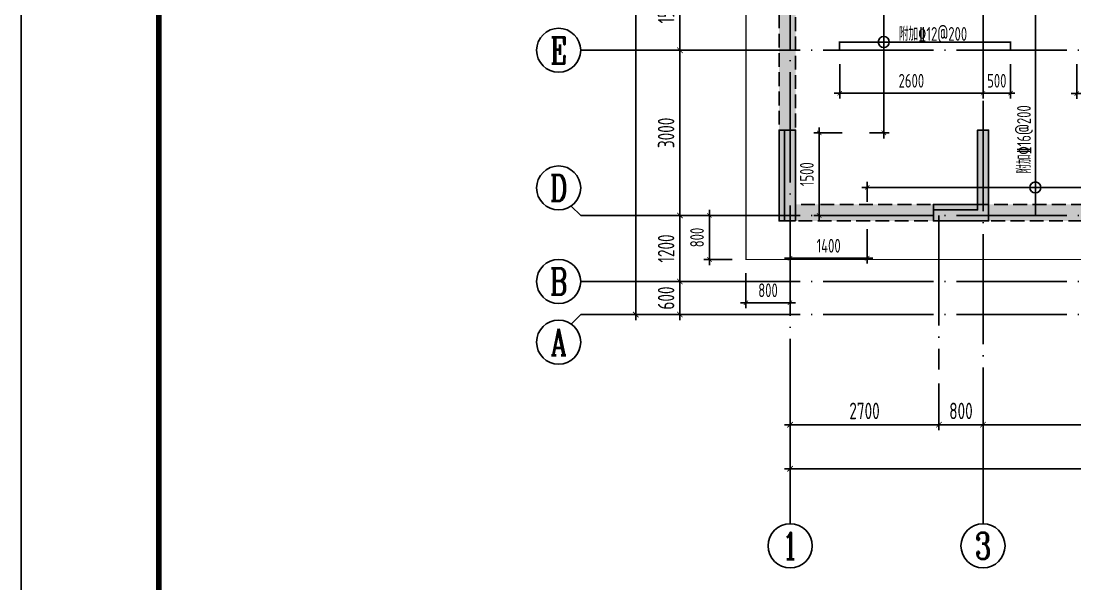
# Model space of a CAD drawing. Extents: x -1307975 to -76406, y -96289 to 379359.
# Drawn here: x -1072936 to -1053816, y 347469 to 357692 of the extents above; entities that cross this region are included whole.
import ezdxf
from ezdxf.enums import TextEntityAlignment as Align

# ---------------------------------------------------------------- set-up
doc = ezdxf.new("R2010")
doc.units = 0
doc.header["$LTSCALE"] = 1000
doc.linetypes.add('DASH', pattern=[0.35, 0.25, -0.1])
doc.linetypes.add('DOTE', pattern=[2.42, 2, -0.2, 0.02, -0.2])
doc.layers.get('0').update_dxf_attribs({"linetype": 'CONTINUOUS'})
doc.layers.get('DEFPOINTS').update_dxf_attribs({"linetype": 'CONTINUOUS'})
for name, color, linetype in [('-TK', 7, 'CONTINUOUS'), ('A-AXIS', 1, 'CONTINUOUS'), ('A-DOTE', 10, 'DOTE'), ('AXIS_NUM', 7, 'CONTINUOUS'), ('HATCH', 8, 'CONTINUOUS'), ('S-B板配筋', 6, 'CONTINUOUS'), ('S-B板配筋号', 7, 'CONTINUOUS'), ('S-J基础底板', 5, 'CONTINUOUS'), ('S-J基础底板标注', 3, 'CONTINUOUS'), ('S-Q墙填充', 252, 'CONTINUOUS'), ('S-Q墙实线', 6, 'CONTINUOUS'), ('S-Q墙虚线', 6, 'DASH'), ('S-Y一般标注', 3, 'CONTINUOUS')]:
    doc.layers.add(name, color=color, linetype=linetype)
doc.styles.add('TSSD_Axis', font='complex.shx', dxfattribs={"width": 0.7, "bigfont": 'hztxt.shx'})
doc.styles.add('TSSD_DIMENSION', font='Tssdeng.shx', dxfattribs={"width": 0.7, "bigfont": 'tssdchn.shx'})
doc.styles.add('TSSD_REIN', font='tssdeng.shx', dxfattribs={"width": 0.7, "height": 300, "bigfont": 'tssdchn.shx'})
doc.dimstyles.new('TSSD_100_100', dxfattribs={"dimtxt": 300, "dimasz": 100, "dimexe": 100, "dimexo": 250, "dimgap": 100, "dimtad": 1, "dimdec": 0, "dimzin": 0, "dimdsep": 46, "dimtxsty": 'TSSD_DIMENSION', "dimblk": 'ARCHTICK', "dimcen": 0, "dimdle": 100, "dimclrt": 7, "dimadec": 0, "dimazin": 0, "dimtfac": 1, "dimtdec": 0, "dimtix": 1, "dimtmove": 2, "dimatfit": 3, "dimldrblk": 'ARCHTICK', "dimfxl": 1, "dimtolj": 1, "dimtzin": 0, "dimarcsym": 0})
doc.dimstyles.new('TSSD_100_100$0', dxfattribs={"dimtxt": 300, "dimasz": 80, "dimexe": 100, "dimexo": 250, "dimgap": 100, "dimtad": 1, "dimdec": 0, "dimzin": 0, "dimdsep": 46, "dimtxsty": 'TSSD_DIMENSION', "dimblk": 'ARCHTICK', "dimcen": 0, "dimdle": 100, "dimclrd": 3, "dimclre": 3, "dimclrt": 7, "dimadec": 0, "dimazin": 0, "dimtfac": 1, "dimtdec": 0, "dimtix": 1, "dimtmove": 2, "dimatfit": 3, "dimldrblk": 'ARCHTICK', "dimfxl": 1, "dimtolj": 1, "dimtzin": 0, "dimarcsym": 0})

# ---------------------------------------------------------------- blocks, each defined once
blk = doc.blocks.new('ts_axno')
at = {"color": 0, "linetype": 'ByBlock', "lineweight": -2}
blk.add_circle((0, 0), 0.5, dxfattribs=at)
at = {"color": 0, "linetype": 'ByBlock', "lineweight": -2, "style": 'TSSD_Axis', "width": 0.7}
blk.add_attdef('A', text='', height=0.6, dxfattribs=at).set_placement((0, 0), align=Align.MIDDLE_CENTER)
blk = doc.blocks.new('_ArchTick')
at = {"color": 0, "linetype": 'ByBlock', "const_width": 0.15}
blk.add_lwpolyline([(-0.5, -0.5), (0.5, 0.5)], dxfattribs=at)
blk = doc.blocks.new('*D213')
at = {"layer": 'DEFPOINTS', "color": 0, "transparency": 16777216}
for p in [(2600, 5200), (3600, 5200), (3600, 4600)]:
    blk.add_point(p, dxfattribs=at)
at = {"layer": 'S-Y一般标注', "color": 0, "lineweight": -2, "transparency": 16777216}
for p, q in [((3350, 5200), (2500, 5200)), ((2600, 5200), (2600, 5300)), ((2600, 4600), (2600, 5200)), ((3350, 4600), (2500, 4600)), ((2600, 4600), (2600, 4500))]:
    blk.add_line(p, q, dxfattribs=at)
at = {"layer": 'S-Y一般标注', "color": 0, "lineweight": -2, "transparency": 16777216, "xscale": 100, "yscale": 100, "zscale": 100}
for p, rotation in [((2600, 5200), 270), ((2600, 4600), 90)]:
    blk.add_blockref('_ArchTick', p, dxfattribs=dict(at, rotation=rotation))
at = {"layer": 'S-Y一般标注', "color": 7, "transparency": 16777216, "insert": (2350, 4900), "char_height": 300, "attachment_point": 5, "rotation": 90, "style": 'TSSD_DIMENSION'}
blk.add_mtext('\\A1;600', dxfattribs=at)
blk = doc.blocks.new('*D214')
at = {"layer": 'DEFPOINTS', "color": 0, "transparency": 16777216}
for p in [(2600, 10900), (3600, 10900), (3600, 9400)]:
    blk.add_point(p, dxfattribs=at)
at = {"layer": 'S-Y一般标注', "color": 0, "lineweight": -2, "transparency": 16777216}
for p, q in [((3350, 10900), (2500, 10900)), ((2600, 9300), (2600, 11000)), ((3350, 9400), (2500, 9400))]:
    blk.add_line(p, q, dxfattribs=at)
at = {"layer": 'S-Y一般标注', "color": 0, "lineweight": -2, "transparency": 16777216, "xscale": 100, "yscale": 100, "zscale": 100}
for p, rotation in [((2600, 10900), 90), ((2600, 9400), 270)]:
    blk.add_blockref('_ArchTick', p, dxfattribs=dict(at, rotation=rotation))
at = {"layer": 'S-Y一般标注', "color": 7, "transparency": 16777216, "insert": (2350, 10150), "char_height": 300, "attachment_point": 5, "rotation": 90, "style": 'TSSD_DIMENSION'}
blk.add_mtext('\\A1;1500', dxfattribs=at)
blk = doc.blocks.new('*D219')
at = {"layer": 'DEFPOINTS', "color": 0, "transparency": 16777216}
for p in [(1800, 20100), (3600, 20100), (3600, 4600)]:
    blk.add_point(p, dxfattribs=at)
at = {"layer": 'S-Y一般标注', "color": 0, "lineweight": -2, "transparency": 16777216}
for p, q in [((3350, 20100), (1700, 20100)), ((1800, 4500), (1800, 20200)), ((3350, 4600), (1700, 4600))]:
    blk.add_line(p, q, dxfattribs=at)
at = {"layer": 'S-Y一般标注', "color": 0, "lineweight": -2, "transparency": 16777216, "xscale": 100, "yscale": 100, "zscale": 100}
for p, rotation in [((1800, 20100), 90), ((1800, 4600), 270)]:
    blk.add_blockref('_ArchTick', p, dxfattribs=dict(at, rotation=rotation))
at = {"layer": 'S-Y一般标注', "color": 7, "transparency": 16777216, "insert": (1550, 12350), "char_height": 300, "attachment_point": 5, "rotation": 90, "style": 'TSSD_DIMENSION'}
blk.add_mtext('\\A1;15500', dxfattribs=at)
blk = doc.blocks.new('*D223')
at = {"layer": 'DEFPOINTS', "color": 0, "transparency": 16777216}
for p in [(2600, 6400), (3600, 6400), (3600, 5200)]:
    blk.add_point(p, dxfattribs=at)
at = {"layer": 'S-Y一般标注', "color": 0, "lineweight": -2, "transparency": 16777216}
for p, q in [((3350, 6400), (2500, 6400)), ((2600, 5100), (2600, 6500)), ((3350, 5200), (2500, 5200))]:
    blk.add_line(p, q, dxfattribs=at)
at = {"layer": 'S-Y一般标注', "color": 0, "lineweight": -2, "transparency": 16777216, "xscale": 100, "yscale": 100, "zscale": 100}
for p, rotation in [((2600, 6400), 90), ((2600, 5200), 270)]:
    blk.add_blockref('_ArchTick', p, dxfattribs=dict(at, rotation=rotation))
at = {"layer": 'S-Y一般标注', "color": 7, "transparency": 16777216, "insert": (2350, 5800), "char_height": 300, "attachment_point": 5, "rotation": 90, "style": 'TSSD_DIMENSION'}
blk.add_mtext('\\A1;1200', dxfattribs=at)
blk = doc.blocks.new('*D224')
at = {"layer": 'DEFPOINTS', "color": 0, "transparency": 16777216}
for p in [(2600, 9400), (3600, 9400), (3600, 6400)]:
    blk.add_point(p, dxfattribs=at)
at = {"layer": 'S-Y一般标注', "color": 0, "lineweight": -2, "transparency": 16777216}
for p, q in [((3350, 9400), (2500, 9400)), ((2600, 6300), (2600, 9500)), ((3350, 6400), (2500, 6400))]:
    blk.add_line(p, q, dxfattribs=at)
at = {"layer": 'S-Y一般标注', "color": 0, "lineweight": -2, "transparency": 16777216, "xscale": 100, "yscale": 100, "zscale": 100}
for p, rotation in [((2600, 9400), 90), ((2600, 6400), 270)]:
    blk.add_blockref('_ArchTick', p, dxfattribs=dict(at, rotation=rotation))
at = {"layer": 'S-Y一般标注', "color": 7, "transparency": 16777216, "insert": (2350, 7900), "char_height": 300, "attachment_point": 5, "rotation": 90, "style": 'TSSD_DIMENSION'}
blk.add_mtext('\\A1;3000', dxfattribs=at)
blk = doc.blocks.new('*D229')
at = {"layer": 'DEFPOINTS', "color": 0, "transparency": 16777216}
for p in [(7300, 3600), (8100, 3600), (8100, 2600)]:
    blk.add_point(p, dxfattribs=at)
at = {"layer": 'S-Y一般标注', "color": 0, "lineweight": -2, "transparency": 16777216}
for p, q in [((7300, 3350), (7300, 2500)), ((8100, 3350), (8100, 2500)), ((7200, 2600), (8200, 2600))]:
    blk.add_line(p, q, dxfattribs=at)
at = {"layer": 'S-Y一般标注', "color": 0, "lineweight": -2, "transparency": 16777216, "xscale": 100, "yscale": 100, "zscale": 100, "rotation": 180}
blk.add_blockref('_ArchTick', (7300, 2600), dxfattribs=at)
at = {"layer": 'S-Y一般标注', "color": 0, "lineweight": -2, "transparency": 16777216, "xscale": 100, "yscale": 100, "zscale": 100}
blk.add_blockref('_ArchTick', (8100, 2600), dxfattribs=at)
at = {"layer": 'S-Y一般标注', "color": 7, "transparency": 16777216, "insert": (7700, 2850), "char_height": 300, "attachment_point": 5, "style": 'TSSD_DIMENSION'}
blk.add_mtext('\\A1;800', dxfattribs=at)
blk = doc.blocks.new('*D230')
at = {"layer": 'DEFPOINTS', "color": 0, "transparency": 16777216}
for p in [(8100, 3600), (13900, 3600), (13900, 2600)]:
    blk.add_point(p, dxfattribs=at)
at = {"layer": 'S-Y一般标注', "color": 0, "lineweight": -2, "transparency": 16777216}
for p, q in [((8100, 3350), (8100, 2500)), ((13900, 3350), (13900, 2500)), ((8000, 2600), (14000, 2600))]:
    blk.add_line(p, q, dxfattribs=at)
at = {"layer": 'S-Y一般标注', "color": 0, "lineweight": -2, "transparency": 16777216, "xscale": 100, "yscale": 100, "zscale": 100, "rotation": 180}
blk.add_blockref('_ArchTick', (8100, 2600), dxfattribs=at)
at = {"layer": 'S-Y一般标注', "color": 0, "lineweight": -2, "transparency": 16777216, "xscale": 100, "yscale": 100, "zscale": 100}
blk.add_blockref('_ArchTick', (13900, 2600), dxfattribs=at)
at = {"layer": 'S-Y一般标注', "color": 7, "transparency": 16777216, "insert": (11000, 2850), "char_height": 300, "attachment_point": 5, "style": 'TSSD_DIMENSION'}
blk.add_mtext('\\A1;5800', dxfattribs=at)
blk = doc.blocks.new('*D241')
at = {"layer": 'DEFPOINTS', "color": 0, "transparency": 16777216}
for p in [(4600, 3600), (54600, 3600), (54600, 1800)]:
    blk.add_point(p, dxfattribs=at)
at = {"layer": 'S-Y一般标注', "color": 0, "lineweight": -2, "transparency": 16777216}
for p, q in [((4600, 3350), (4600, 1700)), ((54600, 3350), (54600, 1700)), ((4500, 1800), (54700, 1800))]:
    blk.add_line(p, q, dxfattribs=at)
at = {"layer": 'S-Y一般标注', "color": 0, "lineweight": -2, "transparency": 16777216, "xscale": 100, "yscale": 100, "zscale": 100, "rotation": 180}
blk.add_blockref('_ArchTick', (4600, 1800), dxfattribs=at)
at = {"layer": 'S-Y一般标注', "color": 0, "lineweight": -2, "transparency": 16777216, "xscale": 100, "yscale": 100, "zscale": 100}
blk.add_blockref('_ArchTick', (54600, 1800), dxfattribs=at)
at = {"layer": 'S-Y一般标注', "color": 7, "transparency": 16777216, "insert": (29600, 2050), "char_height": 300, "attachment_point": 5, "style": 'TSSD_DIMENSION'}
blk.add_mtext('\\A1;50000', dxfattribs=at)
blk = doc.blocks.new('*D243')
at = {"layer": 'DEFPOINTS', "color": 0, "transparency": 16777216}
for p in [(4600, 3600), (7300, 3600), (7300, 2600)]:
    blk.add_point(p, dxfattribs=at)
at = {"layer": 'S-Y一般标注', "color": 0, "lineweight": -2, "transparency": 16777216}
for p, q in [((4600, 3350), (4600, 2500)), ((7300, 3350), (7300, 2500)), ((4500, 2600), (7400, 2600))]:
    blk.add_line(p, q, dxfattribs=at)
at = {"layer": 'S-Y一般标注', "color": 0, "lineweight": -2, "transparency": 16777216, "xscale": 100, "yscale": 100, "zscale": 100, "rotation": 180}
blk.add_blockref('_ArchTick', (4600, 2600), dxfattribs=at)
at = {"layer": 'S-Y一般标注', "color": 0, "lineweight": -2, "transparency": 16777216, "xscale": 100, "yscale": 100, "zscale": 100}
blk.add_blockref('_ArchTick', (7300, 2600), dxfattribs=at)
at = {"layer": 'S-Y一般标注', "color": 7, "transparency": 16777216, "insert": (5950, 2850), "char_height": 300, "attachment_point": 5, "style": 'TSSD_DIMENSION'}
blk.add_mtext('\\A1;2700', dxfattribs=at)
blk = doc.blocks.new('*D495')
at = {"layer": 'DEFPOINTS', "color": 0, "transparency": 16777216}
for p in [(-1059783, 353361), (-1058983, 353360), (-1059785, 352577)]:
    blk.add_point(p, dxfattribs=at)
at = {"layer": 'S-J基础底板标注', "color": 3, "lineweight": -2, "transparency": 16777216}
for p, q in [((-1059784, 353111), (-1059785, 352477)), ((-1058984, 353110), (-1058985, 352476)), ((-1058885, 352576), (-1059885, 352577))]:
    blk.add_line(p, q, dxfattribs=at)
at = {"layer": 'S-J基础底板标注', "color": 3, "lineweight": -2, "transparency": 16777216, "xscale": 80, "yscale": 80, "zscale": 80}
for p, rotation in [((-1059785, 352577), 179.9045220922168), ((-1058985, 352576), 359.9045220922168)]:
    blk.add_blockref('_ArchTick', p, dxfattribs=dict(at, rotation=rotation))
at = {"layer": 'S-J基础底板标注', "color": 7, "transparency": 16777216, "insert": (-1059384, 352802), "char_height": 250, "attachment_point": 5, "rotation": 359.9045, "style": 'TSSD_DIMENSION'}
blk.add_mtext('\\A1;800', dxfattribs=at)
blk = doc.blocks.new('*D534')
at = {"layer": 'DEFPOINTS', "color": 0, "ltscale": 0.5, "transparency": 16777216}
for p in [(-1057791, 360362), (-1057791, 355661), (-1057283, 355661)]:
    blk.add_point(p, dxfattribs=at)
at = {"layer": 'S-J基础底板标注', "color": 3, "lineweight": -2, "ltscale": 0.5, "transparency": 16777216}
for p, q in [((-1057283, 360462), (-1057283, 355561)), ((-1057541, 360362), (-1057183, 360362)), ((-1057541, 355661), (-1057183, 355661))]:
    blk.add_line(p, q, dxfattribs=at)
at = {"layer": 'S-J基础底板标注', "color": 3, "lineweight": -2, "ltscale": 0.5, "transparency": 16777216, "xscale": 80, "yscale": 80, "zscale": 80}
for p, rotation in [((-1057283, 360362), 90), ((-1057283, 355661), 270)]:
    blk.add_blockref('_ArchTick', p, dxfattribs=dict(at, rotation=rotation))
blk = doc.blocks.new('*D497')
at = {"layer": 'DEFPOINTS', "color": 0, "transparency": 16777216}
for p in [(-1058455, 355661), (-1057791, 355661), (-1057791, 354161)]:
    blk.add_point(p, dxfattribs=at)
at = {"layer": 'S-J基础底板标注', "color": 3, "lineweight": -2, "transparency": 16777216}
for p, q in [((-1058041, 355661), (-1058555, 355661)), ((-1058455, 354061), (-1058455, 355761)), ((-1058041, 354161), (-1058555, 354161))]:
    blk.add_line(p, q, dxfattribs=at)
at = {"layer": 'S-J基础底板标注', "color": 3, "lineweight": -2, "transparency": 16777216, "xscale": 80, "yscale": 80, "zscale": 80}
for p, rotation in [((-1058455, 355661), 90), ((-1058455, 354161), 270)]:
    blk.add_blockref('_ArchTick', p, dxfattribs=dict(at, rotation=rotation))
at = {"layer": 'S-J基础底板标注', "color": 7, "transparency": 16777216, "insert": (-1058680, 354911), "char_height": 250, "attachment_point": 5, "rotation": 90, "style": 'TSSD_DIMENSION'}
blk.add_mtext('\\A1;1500', dxfattribs=at)
blk = doc.blocks.new('*D498')
at = {"layer": 'DEFPOINTS', "color": 0, "transparency": 16777216}
for p in [(-1058083, 357161), (-1055483, 357161), (-1058083, 356383)]:
    blk.add_point(p, dxfattribs=at)
at = {"layer": 'S-J基础底板标注', "color": 3, "lineweight": -2, "transparency": 16777216}
for p, q in [((-1058083, 356911), (-1058083, 356283)), ((-1055483, 356911), (-1055483, 356283)), ((-1055383, 356383), (-1058183, 356383))]:
    blk.add_line(p, q, dxfattribs=at)
at = {"layer": 'S-J基础底板标注', "color": 3, "lineweight": -2, "transparency": 16777216, "xscale": 80, "yscale": 80, "zscale": 80}
for p, rotation in [((-1058083, 356383), 179.9999999989457), ((-1055483, 356383), 359.9999999989457)]:
    blk.add_blockref('_ArchTick', p, dxfattribs=dict(at, rotation=rotation))
at = {"layer": 'S-J基础底板标注', "color": 7, "transparency": 16777216, "insert": (-1056783, 356608), "char_height": 250, "attachment_point": 5, "rotation": 360, "style": 'TSSD_DIMENSION'}
blk.add_mtext('\\A1;2600', dxfattribs=at)
blk = doc.blocks.new('*D524')
at = {"layer": 'DEFPOINTS', "color": 0, "ltscale": 0.5, "transparency": 16777216}
for p in [(-1049683, 354670), (-1057583, 354161), (-1049683, 354162)]:
    blk.add_point(p, dxfattribs=at)
at = {"layer": 'S-J基础底板标注', "color": 3, "lineweight": -2, "ltscale": 0.5, "transparency": 16777216}
for p, q in [((-1057583, 354411), (-1057583, 354770)), ((-1049683, 354412), (-1049683, 354770)), ((-1057683, 354670), (-1049583, 354670))]:
    blk.add_line(p, q, dxfattribs=at)
at = {"layer": 'S-J基础底板标注', "color": 3, "lineweight": -2, "ltscale": 0.5, "transparency": 16777216, "xscale": 80, "yscale": 80, "zscale": 80}
for p, rotation in [((-1057583, 354670), 180.0005717805432), ((-1049683, 354670), 0.0005717805432126136)]:
    blk.add_blockref('_ArchTick', p, dxfattribs=dict(at, rotation=rotation))
blk = doc.blocks.new('*D454')
at = {"layer": 'DEFPOINTS', "color": 0, "transparency": 16777216}
for p in [(-1058984, 354161), (-1057584, 354161), (-1058984, 353386)]:
    blk.add_point(p, dxfattribs=at)
at = {"layer": 'S-J基础底板标注', "color": 3, "lineweight": -2, "transparency": 16777216}
for p, q in [((-1058984, 353911), (-1058984, 353286)), ((-1057584, 353911), (-1057584, 353286)), ((-1057484, 353386), (-1059084, 353386))]:
    blk.add_line(p, q, dxfattribs=at)
at = {"layer": 'S-J基础底板标注', "color": 3, "lineweight": -2, "transparency": 16777216, "xscale": 80, "yscale": 80, "zscale": 80}
for p, rotation in [((-1058984, 353386), 179.9999861427429), ((-1057584, 353386), 359.999986142743)]:
    blk.add_blockref('_ArchTick', p, dxfattribs=dict(at, rotation=rotation))
at = {"layer": 'S-J基础底板标注', "color": 7, "transparency": 16777216, "insert": (-1058284, 353611), "char_height": 250, "attachment_point": 5, "rotation": 360, "style": 'TSSD_DIMENSION'}
blk.add_mtext('\\A1;1400', dxfattribs=at)
blk = doc.blocks.new('*D459')
at = {"layer": 'DEFPOINTS', "color": 0, "transparency": 16777216}
for p in [(-1060447, 354161), (-1059783, 354161), (-1059783, 353361)]:
    blk.add_point(p, dxfattribs=at)
at = {"layer": 'S-J基础底板标注', "color": 3, "lineweight": -2, "transparency": 16777216}
for p, q in [((-1060033, 354161), (-1060547, 354161)), ((-1060447, 353261), (-1060447, 354261)), ((-1060033, 353361), (-1060547, 353361))]:
    blk.add_line(p, q, dxfattribs=at)
at = {"layer": 'S-J基础底板标注', "color": 3, "lineweight": -2, "transparency": 16777216, "xscale": 80, "yscale": 80, "zscale": 80}
for p, rotation in [((-1060447, 354161), 89.99961742038522), ((-1060447, 353361), 269.9996174203853)]:
    blk.add_blockref('_ArchTick', p, dxfattribs=dict(at, rotation=rotation))
at = {"layer": 'S-J基础底板标注', "color": 7, "transparency": 16777216, "insert": (-1060672, 353761), "char_height": 250, "attachment_point": 5, "rotation": 89.9996, "style": 'TSSD_DIMENSION'}
blk.add_mtext('\\A1;800', dxfattribs=at)
blk = doc.blocks.new('*D466')
at = {"layer": 'DEFPOINTS', "color": 0, "transparency": 16777216}
for p in [(-1055483, 357161), (-1054983, 357161), (-1055483, 356383)]:
    blk.add_point(p, dxfattribs=at)
at = {"layer": 'S-J基础底板标注', "color": 3, "lineweight": -2, "transparency": 16777216}
for p, q in [((-1055483, 356911), (-1055483, 356283)), ((-1054983, 356911), (-1054983, 356283)), ((-1055483, 356383), (-1055563, 356383)), ((-1054983, 356383), (-1055483, 356383)), ((-1054983, 356383), (-1054903, 356383))]:
    blk.add_line(p, q, dxfattribs=at)
at = {"layer": 'S-J基础底板标注', "color": 3, "lineweight": -2, "transparency": 16777216, "xscale": 80, "yscale": 80, "zscale": 80}
for p, rotation in [((-1055483, 356383), 359.999999999127), ((-1054983, 356383), 179.9999999991271)]:
    blk.add_blockref('_ArchTick', p, dxfattribs=dict(at, rotation=rotation))
at = {"layer": 'S-J基础底板标注', "color": 7, "transparency": 16777216, "insert": (-1055233, 356608), "char_height": 250, "attachment_point": 5, "style": 'TSSD_DIMENSION'}
blk.add_mtext('\\A1;500', dxfattribs=at)
blk = doc.blocks.new('*D467')
at = {"layer": 'DEFPOINTS', "color": 0, "transparency": 16777216}
for p in [(-1053783, 357161), (-1050384, 357161), (-1053783, 356377)]:
    blk.add_point(p, dxfattribs=at)
at = {"layer": 'S-J基础底板标注', "color": 3, "lineweight": -2, "transparency": 16777216}
for p, q in [((-1053783, 356911), (-1053783, 356277)), ((-1050384, 356911), (-1050384, 356277)), ((-1050284, 356377), (-1053883, 356377))]:
    blk.add_line(p, q, dxfattribs=at)
at = {"layer": 'S-J基础底板标注', "color": 3, "lineweight": -2, "transparency": 16777216, "xscale": 80, "yscale": 80, "zscale": 80}
for p, rotation in [((-1053783, 356377), 179.9999999985756), ((-1050384, 356377), 359.9999999985756)]:
    blk.add_blockref('_ArchTick', p, dxfattribs=dict(at, rotation=rotation))
at = {"layer": 'S-J基础底板标注', "color": 7, "transparency": 16777216, "insert": (-1052083, 356602), "char_height": 250, "attachment_point": 5, "rotation": 360, "style": 'TSSD_DIMENSION'}
blk.add_mtext('\\A1;3400', dxfattribs=at)
blk = doc.blocks.new('A1')
blk.add_lwpolyline([(0, 59400), (0, 0), (84100, 0), (84100, 59400)], close=True)
at = {"const_width": 100}
blk.add_lwpolyline([(2500, 58400), (2500, 1000), (83100, 1000), (83100, 58400)], close=True, dxfattribs=at)
blk = doc.blocks.new('20211109.00462574')
at = {"layer": 'S-Q墙填充'}
h = blk.add_hatch(dxfattribs=at)
h.set_pattern_fill('ARMORED', color=252, scale=30, style=0)
h.set_pattern_definition([(50, (994311.75, -393917.59), (215.178055, -18.82564), [22.5, -247.5]), (355, (994311.75, -393917.59), (-41.6254, 225.65764), [18, -198]), (100.4514, (994329.68, -393919.15), (173.552815, 206.831863), [19.122057, -210.342634]), (46.1842, (994311.75, -393857.59), (320.172315, -49.655704), [33.75, -371.25]), (96.6356, (994338.43, -393861.72), (280.39881, 292.23536), [28.68309, -315.5139]), (351.1842, (994311.75, -393857.6), (280.39858, 292.23558), [27, -297]), (21, (994341.75, -393872.59), (179.072116, -120.785667), [22.5, -247.5]), (326, (994341.75, -393872.59), (72.9946, 217.545014), [18, -198]), (71.4514, (994356.67, -393882.65), (252.06679, 96.75915), [19.122057, -210.342634]), (37.5, (994311.75, -393917.586), (3.6479566, 99.868156), [0, -195.6, 0, -201, 0, -198.75]), (7.5, (994311.75, -393917.59), (78.920861, 118.323514), [0, -114.6, 0, -191.1, 0, -75.75]), (327.5, (994244.85, -393917.586), (160.146731, -6.7664615), [0, -75, 0, -234, 0, -310.5]), (317.5, (994214.85, -393917.59), (174.95585, 30.031495), [0, -97.5, 0, -155.4, 0, -220.5]), (45, (994311.75, -393917.59), (-106.066017, 106.066017), [])])
h.paths.add_polyline_path([(9600, 1650), (9400, 1650), (9400, 1500), (300, 1500), (300, 8500), (6600, 8500), (6600, 7700), (6800, 7700), (6800, 8800), (5900, 8800), (5900, 9200), (5650, 9200), (5650, 8800), (4150, 8800), (4150, 10500), (5650, 10500), (5650, 9820), (5900, 9820), (5900, 10150), (6300, 10150), (6300, 10500), (6800, 10500), (6800, 10800), (5900, 10800), (5900, 12596), (5650, 12596), (5650, 10750), (3900, 10750), (3900, 8800), (1550, 8800), (1550, 13796), (1300, 13796), (1300, 8800), (0, 8800), (0, 1200), (9300, 1200), (9300, 0), (16100, 0), (16100, 1200), (34400, 1200), (34400, 0), (41000, 0), (41000, 1200), (50400, 1200), (50400, 8800), (42200, 8800), (42200, 10600), (39300, 10600), (39300, 10850), (36100, 10850), (36100, 10600), (33200, 10600), (33200, 8800), (17200, 8800), (17200, 10600), (14300, 10600), (14300, 12300), (15200, 12300), (15200, 14196), (12817, 14196), (12817, 13896), (14900, 13896), (14900, 12600), (14000, 12600), (14000, 9100), (14200, 9100), (14200, 10300), (16900, 10300), (16900, 8500), (33500, 8500), (33500, 10300), (36400, 10300), (36400, 10550), (39000, 10550), (39000, 10300), (41900, 10300), (41900, 8500), (50100, 8500), (50100, 1500), (41000, 1500), (41000, 1650), (40700, 1650), (40700, 300), (34700, 300), (34700, 1650), (34400, 1650), (34400, 1500), (16000, 1500), (16000, 1650), (15800, 1650), (15800, 300), (9600, 300)])
at = {"layer": 'S-Q墙实线'}
blk.add_lwpolyline([(300, 1200), (300, 2850), (0, 2850), (0, 1200)], close=True, dxfattribs=at)
blk.add_lwpolyline([(2900, 1500), (2800, 1500), (2800, 1200), (2900, 1200), (3800, 1200), (3800, 2850), (3600, 2850), (3600, 1500), (2900, 1500)], dxfattribs=at)
at = {"layer": 'S-Q墙虚线', "color": 2}
for points in [[(0, 8800), (0, 1200), (9300, 1200)], [(9400, 1500), (300, 1500), (300, 8500), (6600, 8500)]]:
    blk.add_lwpolyline(points, dxfattribs=at)
blk = doc.blocks.new('20210726.16350016')
at = {"layer": 'A-AXIS'}
for p, q in [((3600, 9400), (800, 9400)), ((800, 6400), (628.4, 6571.7)), ((3600, 6400), (800, 6400)), ((3600, 5200), (800, 5200)), ((800, 4600), (628.4, 4428.4)), ((3600, 4600), (800, 4600)), ((4600, 3600), (4600, 800)), ((8100, 3600), (8100, 800))]:
    blk.add_line(p, q, dxfattribs=at)
at = {"layer": 'A-DOTE'}
for p, q in [((4600, 21100), (4600, 3600)), ((8100, 10900), (8100, 3600)), ((55600, 9400), (3600, 9400)), ((55600, 6400), (3600, 6400)), ((7300, 6400), (7300, 3600)), ((55600, 5200), (3600, 5200)), ((55600, 4600), (3600, 4600))]:
    blk.add_line(p, q, dxfattribs=at)
at = {"layer": 'A-AXIS'}
ref = blk.add_blockref('ts_axno', (400, 9400), dxfattribs=dict(at, xscale=800, yscale=800, zscale=800))
ref.add_attrib('B', 'E', dxfattribs={"layer": 'AXIS_NUM', "height": 480, "style": 'TSSD_Axis', "width": 0.7}).set_placement((400, 9400), align=Align.MIDDLE_CENTER)
ref = blk.add_blockref('ts_axno', (400, 6900), dxfattribs=dict(at, xscale=800, yscale=800, zscale=800, rotation=180))
ref.add_attrib('C', 'D', dxfattribs={"layer": 'AXIS_NUM', "height": 480, "style": 'TSSD_Axis', "width": 0.7}).set_placement((400, 6900), align=Align.MIDDLE_CENTER)
ref = blk.add_blockref('ts_axno', (400, 5200), dxfattribs=dict(at, xscale=800, yscale=800, zscale=800))
ref.add_attrib('A', 'B', dxfattribs={"layer": 'AXIS_NUM', "height": 480, "style": 'TSSD_Axis', "width": 0.7}).set_placement((400, 5200), align=Align.MIDDLE_CENTER)
ref = blk.add_blockref('ts_axno', (400, 4100), dxfattribs=dict(at, xscale=800, yscale=800, zscale=800))
ref.add_attrib('F', 'A', dxfattribs={"layer": 'AXIS_NUM', "height": 480, "style": 'TSSD_Axis', "width": 0.7}).set_placement((400, 4100), align=Align.MIDDLE_CENTER)
ref = blk.add_blockref('ts_axno', (4600, 400), dxfattribs=dict(at, xscale=-800, yscale=800, zscale=800, rotation=180))
ref.add_attrib('1', '1', dxfattribs={"layer": 'AXIS_NUM', "height": 480, "style": 'TSSD_Axis', "width": 0.7}).set_placement((4600, 400), align=Align.MIDDLE_CENTER)
ref = blk.add_blockref('ts_axno', (8100, 400), dxfattribs=dict(at, xscale=-800, yscale=800, zscale=800, rotation=180))
ref.add_attrib('2', '3', dxfattribs={"layer": 'AXIS_NUM', "height": 480, "style": 'TSSD_Axis', "width": 0.7}).set_placement((8100, 400), align=Align.MIDDLE_CENTER)
at = {"layer": 'S-Y一般标注'}
for base, p1, p2, picture, middle in [((1800, 20100), (3600, 4600), (3600, 20100), '*D219', (1550, 12350)), ((2600, 10900), (3600, 9400), (3600, 10900), '*D214', (2350, 10150)), ((2600, 9400), (3600, 6400), (3600, 9400), '*D224', (2350, 7900)), ((2600, 6400), (3600, 5200), (3600, 6400), '*D223', (2350, 5800)), ((2600, 5200), (3600, 4600), (3600, 5200), '*D213', (2350, 4900))]:
    dim = blk.add_linear_dim(base=base, p1=p1, p2=p2, angle=90, dimstyle='TSSD_100_100', dxfattribs=at)
    dim.commit()
    dim.dimension.update_dxf_attribs({"geometry": picture, "text_midpoint": middle})
for base, p1, p2, picture, middle in [((54600, 1800), (4600, 3600), (54600, 3600), '*D241', (29600, 2050)), ((7300, 2600), (4600, 3600), (7300, 3600), '*D243', (5950, 2850)), ((8100, 2600), (7300, 3600), (8100, 3600), '*D229', (7700, 2850)), ((13900, 2600), (8100, 3600), (13900, 3600), '*D230', (11000, 2850))]:
    dim = blk.add_linear_dim(base=base, p1=p1, p2=p2, dimstyle='TSSD_100_100', dxfattribs=at)
    dim.commit()
    dim.dimension.update_dxf_attribs({"geometry": picture, "text_midpoint": middle})

msp = doc.modelspace()

# ---------------------------------------------------------------- hatches: boundary and pattern name
at = {"layer": 'HATCH'}
h = msp.add_hatch(color=252, dxfattribs=at)
h.paths.add_polyline_path([(-1018383.36, 355611.31), (-1018383.36, 357061.57), (-1018783.36, 357061.57), (-1018783.36, 357261.57), (-1018183.36, 357261.57), (-1018183.36, 355611.31)])
h.paths.add_polyline_path([(-1024583.11, 355611.31), (-1024583.11, 357061.57), (-1024183.11, 357061.57), (-1024183.11, 357261.57), (-1024783.11, 357261.57), (-1024783.11, 355611.31)])
h.paths.add_polyline_path([(-1043383.2, 357261.48), (-1043783.2, 357261.48), (-1043783.2, 357061.48), (-1043383.2, 357061.48), (-1043383.2, 355611.49), (-1043183.2, 355611.48), (-1043183.2, 357261.48)])
h.paths.add_polyline_path([(-1031283.21, 354361.57), (-1031383.19, 354361.57), (-1031383.19, 354061.49), (-1031283.21, 354061.49), (-1030383.19, 354061.49), (-1030383.19, 355711.49), (-1030583.19, 355711.49), (-1030583.19, 354361.57)])
h.paths.add_polyline_path([(-1037583.21, 354061.49), (-1036683.22, 354061.49), (-1036583.22, 354061.49), (-1036583.22, 354361.57), (-1036683.22, 354361.57), (-1037383.21, 354361.57), (-1037383.21, 355711.49), (-1037583.21, 355711.49)])
h.paths.add_polyline_path([(-1020333.2, 357261.49), (-1020533.2, 357261.49), (-1020533.2, 357061.49), (-1020133.2, 357061.49), (-1020133.2, 358661.49), (-1020133.2, 359161.49), (-1019683.33, 359161.49), (-1019683.33, 359361.49), (-1020333.2, 359361.49), (-1020333.2, 358661.49)])
h.paths.add_polyline_path([(-1022833.2, 357061.49), (-1022433.2, 357061.49), (-1022433.2, 357261.49), (-1022633.2, 357261.49), (-1022633.2, 358661.49), (-1022633.2, 359361.49), (-1023283.27, 359361.49), (-1023283.27, 359161.49), (-1022833.2, 359161.49), (-1022833.2, 358661.49)])
h.paths.add_polyline_path([(-1047633.2, 359361.49), (-1048283.27, 359361.49), (-1048283.27, 359161.49), (-1047833.2, 359161.49), (-1047833.2, 358661.49), (-1047833.2, 357061.49), (-1047433.2, 357061.49), (-1047433.2, 357261.49), (-1047633.2, 357261.49), (-1047633.2, 358661.49)])
h.paths.add_polyline_path([(-1047783.2, 363261.49), (-1047783.2, 363611.49), (-1047983.2, 363611.49), (-1047983.2, 363361.49), (-1048783.33, 363361.49), (-1048783.33, 363161.49), (-1047983.2, 363161.49), (-1047983.2, 361961.49), (-1047783.2, 361961.49)])
h.paths.add_polyline_path([(-1019983.2, 360961.76), (-1019983.2, 361261.76), (-1020183.2, 361261.76), (-1020183.2, 360761.76), (-1019783.33, 360761.76), (-1018183.21, 360761.76), (-1018183.21, 360961.76), (-1019783.33, 360961.76)])
h.paths.add_polyline_path([(-1024783.2, 360761.76), (-1023183.27, 360761.76), (-1022783.2, 360761.76), (-1022783.2, 361261.76), (-1022983.2, 361261.76), (-1022983.2, 360961.76), (-1023183.27, 360961.76), (-1024783.2, 360961.76)])
h.paths.add_polyline_path([(-1044983.2, 360961.76), (-1044983.2, 361261.76), (-1045183.2, 361261.76), (-1045183.2, 360761.76), (-1044783.33, 360761.76), (-1043183.21, 360761.76), (-1043183.21, 360961.76), (-1044783.33, 360961.76)])
h.paths.add_polyline_path([(-1047783.2, 360761.76), (-1047783.2, 361261.76), (-1047983.2, 361261.76), (-1047983.2, 360961.76), (-1048183.27, 360961.76), (-1049783.2, 360961.76), (-1049783.2, 360761.76), (-1048183.27, 360761.76)])
h.paths.add_polyline_path([(-1052383.19, 361661.76), (-1052933.11, 361661.76), (-1052933.11, 361361.49), (-1052583.2, 361361.49), (-1052583.2, 360561.49), (-1052383.19, 360561.49)])
h.paths.add_polyline_path([(-1040583.2, 361661.66), (-1040583.2, 360561.49), (-1040383.2, 360561.49), (-1040383.2, 361361.49), (-1040033.3, 361361.49), (-1040033.3, 361661.66)])
h.paths.add_polyline_path([(-1027933.11, 361361.49), (-1027583.2, 361361.49), (-1027583.2, 360561.49), (-1027383.2, 360561.49), (-1027383.2, 361661.59), (-1027933.11, 361661.59)])
h.paths.add_polyline_path([(-1015583.21, 361661.55), (-1015583.21, 360561.49), (-1015383.21, 360561.49), (-1015383.21, 361361.49), (-1015033.3, 361361.49), (-1015033.3, 361661.55)])
h.paths.add_polyline_path([(-1008783.2, 354061.49), (-1008783.2, 355711.49), (-1009083.21, 355711.49), (-1009083.21, 354061.49)])
h.paths.add_polyline_path([(-1058883.19, 354061.49), (-1058883.19, 355711.49), (-1059183.2, 355711.49), (-1059183.2, 354061.49)])
h.paths.add_polyline_path([(-1009083.2, 358761.49), (-1009783.21, 358761.49), (-1009783.21, 358561.49), (-1008783.17, 358561.49), (-1008783.17, 361661.5), (-1009483.2, 361661.5), (-1009483.2, 361361.49), (-1009083.2, 361361.49)])
h.paths.add_polyline_path([(-1058883.2, 361361.49), (-1058483.21, 361361.49), (-1058483.21, 361661.76), (-1059183.2, 361661.76), (-1059183.2, 358561.49), (-1058183.2, 358561.49), (-1058183.2, 358761.49), (-1058883.2, 358761.49)])
h.paths.add_polyline_path([(-1010883.21, 361661.5), (-1010883.21, 360711.51), (-1010683.21, 360711.51), (-1010683.21, 361361.49), (-1010383.3, 361361.49), (-1010383.3, 361661.5)])
h.paths.add_polyline_path([(-1013583.2, 361661.55), (-1014133.2, 361661.55), (-1014133.2, 361361.49), (-1013783.2, 361361.49), (-1013783.2, 358561.49), (-1013583.2, 358561.49)])
h.paths.add_polyline_path([(-1029183.2, 358561.49), (-1029183.2, 361361.49), (-1028833.2, 361361.49), (-1028833.2, 361661.59), (-1029383.2, 361661.59), (-1029383.2, 358561.49)])
h.paths.add_polyline_path([(-1032083.19, 361661.63), (-1032583.11, 361661.63), (-1032583.11, 361361.49), (-1032283.19, 361361.49), (-1032283.19, 358561.49), (-1032083.19, 358561.49)])
h.paths.add_polyline_path([(-1035883.21, 361661.63), (-1035883.22, 358561.49), (-1035683.22, 358561.49), (-1035683.21, 361361.49), (-1035383.3, 361361.49), (-1035383.3, 361661.63)])
h.paths.add_polyline_path([(-1038583.21, 361661.66), (-1039133.21, 361661.66), (-1039133.21, 361361.49), (-1038783.21, 361361.49), (-1038783.21, 358561.49), (-1038583.21, 358561.49)])
h.paths.add_polyline_path([(-1054183.19, 361361.49), (-1053833.19, 361361.49), (-1053833.19, 361661.76), (-1054383.19, 361661.76), (-1054383.19, 358561.49), (-1054183.19, 358561.49)])
h.paths.add_polyline_path([(-1057583.11, 361361.49), (-1057283.19, 361361.49), (-1057283.19, 360711.51), (-1057083.19, 360711.51), (-1057083.19, 361661.76), (-1057583.11, 361661.76)])
h.paths.add_polyline_path([(-1016983.21, 363461.49), (-1017683.12, 363461.49), (-1017683.12, 363161.57), (-1017283.2, 363161.57), (-1017283.2, 362361.49), (-1016983.21, 362361.49)])
h.paths.add_polyline_path([(-1025683.2, 363161.57), (-1025283.29, 363161.57), (-1025283.29, 363461.49), (-1025983.2, 363461.49), (-1025983.2, 362361.49), (-1025683.2, 362361.49)])
h.paths.add_polyline_path([(-1041983.21, 363461.41), (-1042683.12, 363461.41), (-1042683.12, 363161.49), (-1042283.2, 363161.49), (-1042283.2, 362361.49), (-1041983.21, 362361.49)])
h.paths.add_polyline_path([(-1045183.2, 363361.49), (-1045183.2, 361961.49), (-1044983.2, 361961.49), (-1044983.2, 363161.49), (-1044183.6, 363161.49), (-1044183.6, 363461.41), (-1044883.19, 363461.41), (-1044883.2, 363611.49), (-1045183.22, 363611.49)])
h.paths.add_polyline_path([(-1050683.2, 363161.49), (-1050283.29, 363161.49), (-1050283.29, 363361.49), (-1050883.2, 363361.49), (-1050883.2, 362361.49), (-1050683.2, 362361.49)])
h.paths.add_polyline_path([(-1056283.2, 354361.49), (-1056383.19, 354361.49), (-1056383.19, 354061.49), (-1056283.2, 354061.49), (-1055383.19, 354061.49), (-1055383.19, 355711.49), (-1055583.19, 355711.49), (-1055583.19, 354361.49)])
h.paths.add_polyline_path([(-1011683.23, 354361.57), (-1011583.24, 354361.57), (-1011583.24, 354061.49), (-1011683.23, 354061.49), (-1012583.24, 354061.49), (-1012583.24, 355711.49), (-1012383.24, 355711.49), (-1012383.24, 354361.57)])
h.paths.add_polyline_path([(-1049783.19, 352861.48), (-1049033.2, 352861.48), (-1049033.2, 353161.49), (-1049583.19, 353161.49), (-1049583.19, 354511.48), (-1049783.19, 354511.48)])
h.paths.add_polyline_path([(-1043183.24, 352861.48), (-1043933.23, 352861.48), (-1043933.23, 353161.49), (-1043383.24, 353161.49), (-1043383.24, 354161.49), (-1043383.24, 354511.48), (-1043183.24, 354511.48), (-1043183.24, 354161.49)])
h.paths.add_polyline_path([(-1024783.19, 352861.48), (-1024033.2, 352861.48), (-1024033.2, 353161.56), (-1024483.2, 353161.56), (-1024483.2, 354511.48), (-1024783.19, 354511.48)])
h.paths.add_polyline_path([(-1018183.24, 352861.48), (-1018933.23, 352861.48), (-1018933.23, 353161.56), (-1018483.23, 353161.56), (-1018483.23, 354161.49), (-1018483.23, 354511.48), (-1018183.24, 354511.48), (-1018183.24, 354161.49)])
h.paths.add_polyline_path([(-1022783.2, 363361.49), (-1022783.2, 363711.49), (-1023083.06, 363711.49), (-1023083.06, 363461.49), (-1023783.33, 363461.49), (-1023783.33, 363161.57), (-1022983.2, 363161.57), (-1022983.2, 361961.49), (-1022783.2, 361961.49)])
h.paths.add_polyline_path([(-1020183.2, 363361.49), (-1020183.2, 361961.49), (-1019983.2, 361961.49), (-1019983.2, 363161.57), (-1019183.6, 363161.57), (-1019183.6, 363461.49), (-1019883.33, 363461.49), (-1019883.33, 363711.49), (-1020183.2, 363711.49)])
h.paths.add_polyline_path([(-1045333.23, 359361.49), (-1044683.16, 359361.49), (-1044683.16, 359161.49), (-1045133.23, 359161.49), (-1045133.23, 358661.49), (-1045133.23, 357061.49), (-1045533.22, 357061.57), (-1045533.23, 357261.49), (-1045333.23, 357261.49), (-1045333.23, 358661.49)])
h.paths.add_polyline_path([(-1049583.2, 357861.49), (-1049283.2, 357861.49), (-1049283.2, 357661.49), (-1049583.2, 357661.49), (-1049582.61, 356061.57), (-1049782.61, 356061.57), (-1049783.2, 357861.49)])
at = {"layer": 'S-Q墙填充'}
h = msp.add_hatch(color=252, dxfattribs=at)
h.dxf.hatch_style = 1
h.paths.add_polyline_path([(-1058883.19, 354061.49), (-1058883.19, 355711.49), (-1059083.19, 355711.49), (-1059083.19, 354061.49)])
h = msp.add_hatch(color=252, dxfattribs=at)
h.dxf.hatch_style = 1
h.paths.add_polyline_path([(-1055383.19, 355711.49), (-1055583.19, 355711.49), (-1055583.19, 354261.49), (-1056283.2, 354261.49), (-1056383.19, 354261.49), (-1056383.19, 354061.49), (-1056283.2, 354061.49), (-1055383.19, 354061.49)])

# ---------------------------------------------------------------- linework, layer by layer
at = {"layer": 'S-B板配筋', "const_width": 30}
for points in [[(-1054383.2, 359261.76), (-1054533.2, 359261.76), (-1054533.28, 354161.49), (-1054383.28, 354161.49)], [(-1054982.74, 357161.49), (-1054982.74, 357311.49), (-1058085.41, 357311.49), (-1058085.41, 357161.49)]]:
    msp.add_lwpolyline(points, dxfattribs=at)
at = {"layer": 'S-J基础底板', "const_width": 20}
msp.add_lwpolyline([(-1050483.22, 352361.48), (-1042483.19, 352361.48), (-1042483.24, 353561.38), (-1025283.17, 353561.75), (-1025283.21, 352361.48), (-1017683.22, 352361.48), (-1017683.22, 353361.49), (-1008083.23, 353361.49), (-1008083.19, 362061.49), (-1016383.2, 362061.49), (-1016383.2, 364111.49), (-1026583.2, 364111.49), (-1026583.2, 362061.49), (-1041383.2, 362061.49), (-1041383.2, 364111.49), (-1055883.2, 364111.49), (-1055883.2, 362061.49), (-1059783.2, 362061.49), (-1059783.2, 353361.49), (-1050483.18, 353361.49)], close=True, dxfattribs=at)
at = {"layer": 'S-J基础底板标注', "color": 2, "ltscale": 0.5}
for centre in [(-1057283.47, 357311.49), (-1054533.21, 354669.71)]:
    msp.add_circle(centre, 100, dxfattribs=at)
at = {"layer": 'S-Q墙实线'}
msp.add_lwpolyline([(-1058883.19, 354061.49), (-1058883.19, 355711.49), (-1059083.19, 355711.49), (-1059083.19, 354061.49)], close=True, dxfattribs=at)
msp.add_lwpolyline([(-1056283.2, 354261.49), (-1056383.19, 354261.49), (-1056383.19, 354061.49), (-1056283.2, 354061.49), (-1055383.19, 354061.49), (-1055383.19, 355711.49), (-1055583.19, 355711.49), (-1055583.19, 354261.49), (-1056283.2, 354261.49)], dxfattribs=at)

# ---------------------------------------------------------------- block references
at = {"layer": '-TK'}
msp.add_blockref('A1', (-1072936.28, 317959.34), dxfattribs=at)
at = {"layer": 'A-DOTE'}
msp.add_blockref('20210726.16350016', (-1063583.22, 347761.52), dxfattribs=at)
at = {"layer": 'S-Q墙实线', "color": 2}
msp.add_blockref('20211109.00462574', (-1059183.2, 352861.48), dxfattribs=at)

# ---------------------------------------------------------------- texts
at = {"layer": 'S-B板配筋号', "color": 1, "style": 'TSSD_REIN', "width": 0.7}
msp.add_text('附加%%13212@200', height=250, dxfattribs=at).set_placement((-1057009.36, 357333.81))
msp.add_text('附加%%13216@200', height=250, rotation=90, dxfattribs=at).set_placement((-1054615.19, 354918.3))

# ---------------------------------------------------------------- dimensions: what is measured, and where the dimension line sits
at = {"layer": 'S-J基础底板标注', "color": 2, "ltscale": 0.5}
for p1, p2, distance, picture, middle in [((-1057791.18, 360362.06), (-1057791.18, 355661.37), 507.98, '*D534', (-1057283.2, 358011.71)), ((-1057583.41, 354161.49), (-1049683.16, 354161.57), 508.22, '*D524', (-1053633.29, 354669.75))]:
    dim = msp.add_aligned_dim(p1=p1, p2=p2, distance=distance, text=' ', dimstyle='TSSD_100_100$0', dxfattribs=at)
    dim.commit()
    dim.dimension.update_dxf_attribs({"geometry": picture, "text_midpoint": middle})
at = {"layer": 'S-J基础底板标注'}
for p1, p2, distance, picture, middle in [((-1055483.2, 357161.49), (-1058083.41, 357161.49), 778.4, '*D498', (-1056783.31, 356608.09)), ((-1054982.74, 357161.49), (-1055483.2, 357161.49), 778.4, '*D466', (-1055232.97, 356608.09)), ((-1050383.57, 357161.49), (-1053783.19, 357161.49), 784.48, '*D467', (-1052083.38, 356602)), ((-1057791.18, 354161.49), (-1057791.18, 355661.37), 663.65, '*D497', (-1058679.83, 354911.43)), ((-1059783.2, 353361.49), (-1059783.2, 354161.46), 663.65, '*D459', (-1060671.85, 353761.48)), ((-1057584.31, 354161.49), (-1058984.09, 354161.49), 775.49, '*D454', (-1058284.2, 353611)), ((-1058983.22, 353360.15), (-1059783.2, 353361.49), 784.24, '*D495', (-1059384.14, 352801.58))]:
    dim = msp.add_aligned_dim(p1=p1, p2=p2, distance=distance, dimstyle='TSSD_100_100$0', override={"dimtxt": 250}, dxfattribs=at)
    dim.commit()
    dim.dimension.update_dxf_attribs({"geometry": picture, "text_midpoint": middle})

doc.saveas('drawing.dxf')
